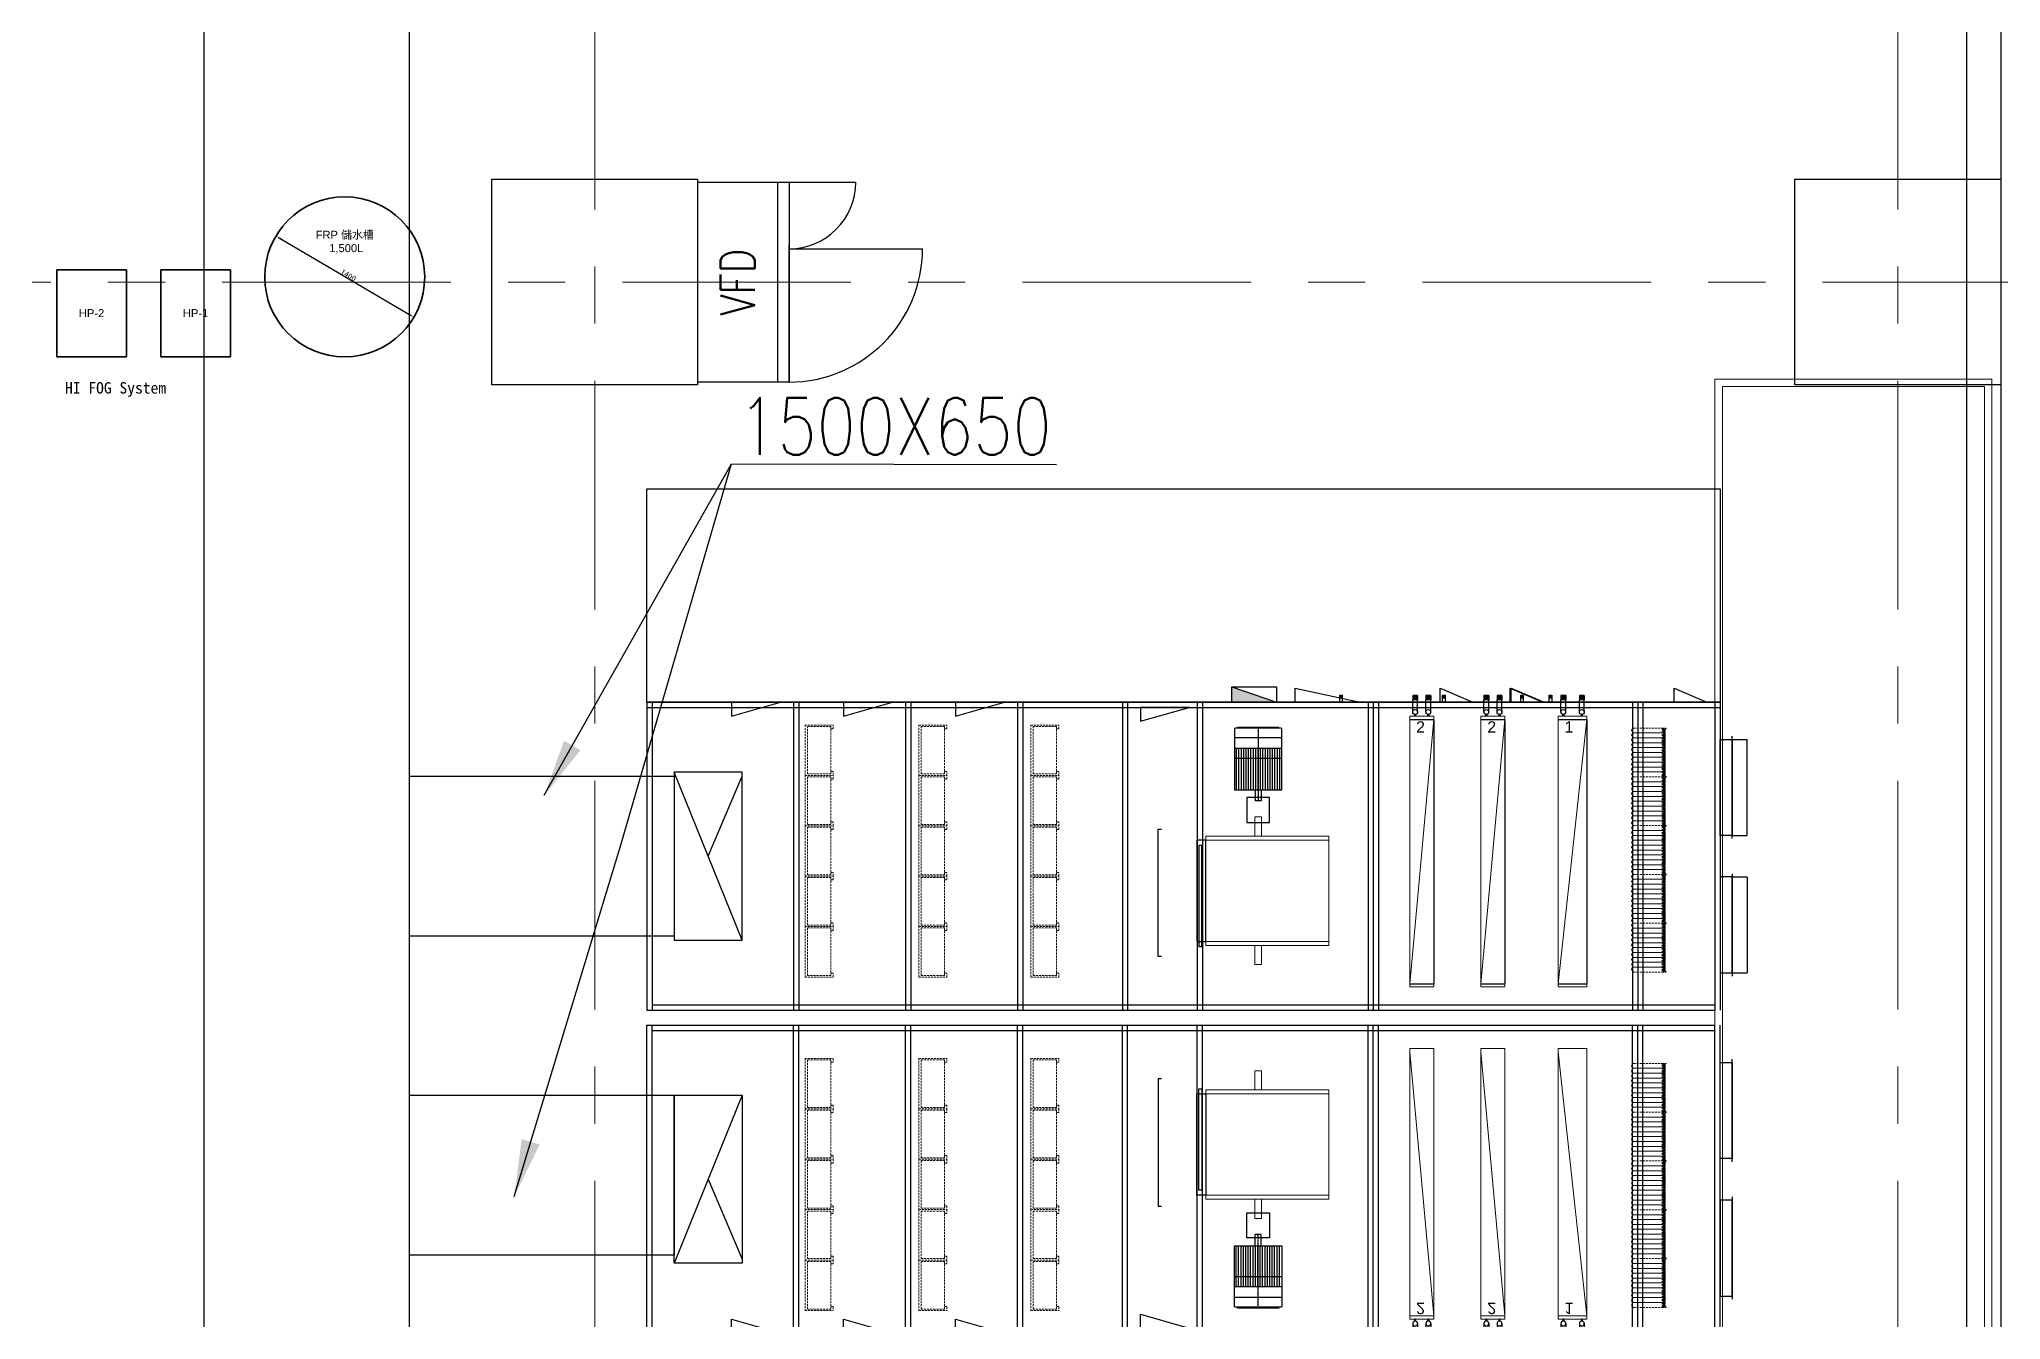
# Model space of a CAD drawing. Header units: millimetres. Extents: x 1188965 to 1321470, y -617248 to -452266.
# Drawn here: x 1293127 to 1310288, y -525138 to -513933 of the extents above; entities that cross this region are included whole.
import ezdxf
from ezdxf.enums import TextEntityAlignment as Align
from ezdxf.lldxf.tags import DXFTag

# ---------------------------------------------------------------- set-up
doc = ezdxf.new("R2010")
doc.units = ezdxf.units.MM
for name, pattern in [('CENTER2', [28.575, 19.05, -3.175, 3.175, -3.175]), ('DASHEDX2', [38.1, 25.4, -12.7]), ('IDA - Grid Line', [3500, 2000, -500, 500, -500])]:
    doc.linetypes.add(name, pattern=pattern)
doc.layers.get('0').update_dxf_attribs({"color": 2})
for name, color, linetype in [('000_CTCI_CR', 170, 'Continuous'), ('000_CTCI_CSA', 7, 'Continuous'), ('200', 7, 'Continuous'), ('MAU DUCT', 5, 'Continuous'), ('MOVING', 21, 'Continuous'), ('XFM1D40$0$M-CWTR-TEXT', 250, 'Continuous'), ('XFM1D40$0$M-PIPE-TEXT-ARROR', 250, 'Continuous')]:
    doc.layers.add(name, color=color, linetype=linetype)
for name, color, linetype, lineweight in [('1co fi', 2, 'Continuous', 13), ('2 fan  m', 6, 'Continuous', 9), ('A-_ANOTGRID_E', 7, 'Continuous', 9)]:
    doc.layers.add(name, color=color, linetype=linetype, lineweight=lineweight)
doc.styles.add('188K-SM-03-F10-ELEC-EQ-Y2257103$0$aa-txt', font='simplex.shx', dxfattribs={"width": 0.6})
doc.styles.add('CHINA', font='simplex.shx', dxfattribs={"bigfont": 'chineset.shx'})
doc.styles.add('XFM1D40$0$12P7-XCM2P10$0$AA-TXT', font='simplex.shx', dxfattribs={"bigfont": 'china.shx'})
doc.styles.add('XFM1D40$0$STANDARD', font='SIMPLEX', dxfattribs={"bigfont": 'BIGFONT'})
tags = doc.linetypes.add('HIDDEN2', pattern=[4.7625, 3.175, -1.5875]).pattern_tags.tags
tags[6:7] = [DXFTag(74, 4), DXFTag(75, 0), DXFTag(340, '0'), DXFTag(46, 0.0), DXFTag(50, 0.0), DXFTag(44, 0.0), DXFTag(45, 0.0)]
tags[4:5] = [DXFTag(74, 4), DXFTag(75, 0), DXFTag(340, '0'), DXFTag(46, 0.0), DXFTag(50, 0.0), DXFTag(44, 0.0), DXFTag(45, 0.0)]
doc.dimstyles.new('ISO-25', dxfattribs={"dimtxt": 2.5, "dimasz": 2.5, "dimexe": 1.25, "dimexo": 0.625, "dimtad": 1, "dimtxsty": 'Standard', "dimcen": 2.5, "dimadec": 0, "dimazin": 0, "dimtfac": 1, "dimtmove": 0, "dimatfit": 3, "dimfxl": 1, "dimarcsym": 0})
doc.dimstyles.new('XFM1D40$0$Standard', dxfattribs={"dimtxt": 0.18, "dimasz": 0.18, "dimexe": 0.18, "dimexo": 0.0625, "dimgap": 0.09, "dimtad": 0, "dimtih": 1, "dimtoh": 1, "dimdec": 4, "dimzin": 0, "dimdsep": 46, "dimtxsty": 'XFM1D40$0$STANDARD', "dimcen": 0.09, "dimadec": 0, "dimazin": 0, "dimtfac": 1, "dimtdec": 4, "dimtofl": 0, "dimtmove": 0, "dimatfit": 3, "dimfxl": 1, "dimtolj": 1, "dimtzin": 0, "dimarcsym": 0})

# ---------------------------------------------------------------- blocks, each defined once
blk = doc.blocks.new('CTCI_Building shape and Grid line')
at = {"color": 252}
for points in [[(1052723, -82350), (1054523, -82350), (1054523, -84150), (1052723, -84150)], [(1052723, -93750), (1054523, -93750), (1054523, -95550), (1052723, -95550)]]:
    blk.add_lwpolyline(points, close=True, dxfattribs=at)
at = {"layer": '000_CTCI_CSA', "color": 252}
for p, q in [((1040123, -82350), (1117523, -82350)), ((1040423, -82650), (1117223, -82650))]:
    blk.add_line(p, q, dxfattribs=at)
at = {"layer": 'A-_ANOTGRID_E', "color": 252, "linetype": 'IDA - Grid Line'}
for p, q in [((1053623, -74909), (1053623, -162419)), ((1129987, -83250), (1030978, -83250)), ((1129987, -94650), (1030978, -94650))]:
    blk.add_line(p, q, dxfattribs=at)
blk = doc.blocks.new('*D777')
at = {"layer": '000_CTCI_CR', "color": 0, "lineweight": -2, "transparency": 16777216}
for p, q in [((1295197, -515658), (1295199, -515655)), ((1295241, -515681), (1296362, -516340)), ((1296404, -516367), (1296406, -516364))]:
    blk.add_line(p, q, dxfattribs=at)
at = {"layer": '000_CTCI_CR', "color": 0, "transparency": 16777216}
for points in [[(1295245, -515674), (1295237, -515688), (1295198, -515656)], [(1296366, -516333), (1296358, -516347), (1296405, -516365)]]:
    blk.add_solid(points, dxfattribs=at)
at = {"layer": 'Defpoints', "color": 0, "transparency": 16777216}
for p in [(1295197, -515658), (1296404, -516368), (1296405, -516365)]:
    blk.add_point(p, dxfattribs=at)
at = {"layer": '000_CTCI_CR', "color": 0, "transparency": 16777216, "insert": (1295832, -515999), "char_height": 50, "attachment_point": 5, "rotation": 329.5511}
blk.add_mtext('1400', dxfattribs=at)
blk = doc.blocks.new('HE')
at = {"layer": '1co fi', "color": 252, "linetype": 'DASHEDX2'}
for p, q in [((23071, 10212), (23421, 10212)), ((23071, 10212), (23071, 9582)), ((23100, 10194), (23100, 9599)), ((23392, 10194), (23100, 10194)), ((23392, 9599), (23392, 10194)), ((23392, 10164), (23421, 10164)), ((23421, 10212), (23421, 10164)), ((23071, 9582), (23421, 9582)), ((23071, 9582), (23421, 9582)), ((23100, 9599), (23392, 9599)), ((23392, 9629), (23421, 9629)), ((23421, 9629), (23421, 9582))]:
    blk.add_line(p, q, dxfattribs=at)
blk = doc.blocks.new('final')
at = {"layer": '1co fi', "color": 252}
blk.add_blockref('HE', (-23421, -9582), dxfattribs=at)
blk = doc.blocks.new('12.132131')
at = {"layer": '1co fi', "linetype": 'DASHEDX2'}
h = blk.add_hatch(dxfattribs=at)
h.set_pattern_fill('ANSI37', color=252, scale=100, style=0)
h.set_pattern_definition([(45, (4112.396, -56.011), (-8.838835, 8.838835), []), (135, (4112.396, -56.011), (-8.838835, -8.838835), [])])
h.paths.add_polyline_path([(4539, 2049), (4564, 2049), (4564, 2644), (4539, 2644)])
at = {"layer": '1co fi', "color": 252, "linetype": 'DASHEDX2'}
for p, q in [((4527, 2651), (4577, 2651)), ((4527, 2041), (4527, 2651)), ((4577, 2644), (4577, 2651)), ((4527, 2049), (4527, 2041)), ((4527, 2041), (4577, 2041)), ((4577, 2049), (4577, 2041))]:
    blk.add_line(p, q, dxfattribs=at)
blk.add_lwpolyline([(4564, 2049), (4564, 2644), (4539, 2644), (4539, 2049)], close=True, dxfattribs=at)
blk = doc.blocks.new('pre')
at = {"layer": '1co fi'}
blk.add_blockref('12.132131', (-4577, -2041), dxfattribs=at)
blk = doc.blocks.new('A$C6C8E4D39')
at = {"layer": '1co fi', "color": 252, "linetype": 'DASHEDX2'}
for p, q in [((24, 610), (381, 610)), ((24, 610), (381, 610)), ((24, 549), (381, 549)), ((381, 549), (27, 549)), ((24, 488), (381, 488)), ((24, 427), (381, 427)), ((24, 366), (381, 366)), ((24, 305), (381, 305)), ((381, 488), (27, 488)), ((381, 427), (27, 427)), ((381, 366), (27, 366)), ((381, 305), (27, 305)), ((24, 244), (381, 244)), ((24, 183), (381, 183)), ((24, 122), (381, 122)), ((24, 61), (381, 61)), ((381, 244), (27, 244)), ((381, 183), (27, 183)), ((381, 122), (27, 122)), ((381, 61), (27, 61)), ((24, 0), (381, 0)), ((24, 0), (381, 0))]:
    blk.add_line(p, q, dxfattribs=at)
for centre in [(31, 579), (31, 518), (31, 457), (31, 396), (31, 335), (31, 274), (31, 213), (31, 152), (31, 91), (31, 30)]:
    blk.add_arc(centre, 31.1, 97.7308, 256.5059, dxfattribs=at)
blk = doc.blocks.new('*D772')
at = {"layer": '000_CTCI_CR', "color": 0, "lineweight": -2, "transparency": 16777216}
for p, q in [((-118505, -1634480), (-118505, -1634841)), ((-115202, -1634480), (-115202, -1634841)), ((-115205, -1634839), (-118502, -1634839))]:
    blk.add_line(p, q, dxfattribs=at)
at = {"layer": '000_CTCI_CR', "color": 0, "transparency": 16777216}
for points in [[(-118502, -1634839), (-118502, -1634840), (-118505, -1634839)], [(-115205, -1634839), (-115205, -1634840), (-115202, -1634839)]]:
    blk.add_solid(points, dxfattribs=at)
at = {"layer": 'Defpoints', "color": 0, "transparency": 16777216}
for p in [(-118505, -1634479), (-115202, -1634479), (-118505, -1634839)]:
    blk.add_point(p, dxfattribs=at)
at = {"layer": '000_CTCI_CR', "color": 0, "transparency": 16777216, "insert": (-118004, -1634838), "char_height": 2.5, "attachment_point": 5}
blk.add_mtext('{\\H0.6x;3302,32}', dxfattribs=at)
blk = doc.blocks.new('*D773')
at = {"layer": '000_CTCI_CR', "color": 0, "lineweight": -2, "transparency": 16777216}
for p, q in [((-118505, -1633514), (-118505, -1633815)), ((-115202, -1633514), (-115202, -1633815)), ((-115205, -1633814), (-118502, -1633814))]:
    blk.add_line(p, q, dxfattribs=at)
at = {"layer": '000_CTCI_CR', "color": 0, "transparency": 16777216}
for points in [[(-118502, -1633813), (-118502, -1633814), (-118505, -1633814)], [(-115205, -1633813), (-115205, -1633814), (-115202, -1633814)]]:
    blk.add_solid(points, dxfattribs=at)
at = {"layer": 'Defpoints', "color": 0, "transparency": 16777216}
for p in [(-118505, -1633514), (-115202, -1633514), (-118505, -1633814)]:
    blk.add_point(p, dxfattribs=at)
at = {"layer": '000_CTCI_CR', "color": 0, "transparency": 16777216, "insert": (-118004, -1633812), "char_height": 2.5, "attachment_point": 5}
blk.add_mtext('{\\H0.6x;3302,32}', dxfattribs=at)
blk = doc.blocks.new('*D774')
at = {"layer": '000_CTCI_CR', "color": 0, "lineweight": -2, "transparency": 16777216}
for p, q in [((-118505, -1632624), (-118505, -1632925)), ((-115202, -1632624), (-115202, -1632925)), ((-115205, -1632924), (-118502, -1632924))]:
    blk.add_line(p, q, dxfattribs=at)
at = {"layer": '000_CTCI_CR', "color": 0, "transparency": 16777216}
for points in [[(-118502, -1632923), (-118502, -1632924), (-118505, -1632924)], [(-115205, -1632923), (-115205, -1632924), (-115202, -1632924)]]:
    blk.add_solid(points, dxfattribs=at)
at = {"layer": 'Defpoints', "color": 0, "transparency": 16777216}
for p in [(-118505, -1632624), (-115202, -1632624), (-118505, -1632924)]:
    blk.add_point(p, dxfattribs=at)
at = {"layer": '000_CTCI_CR', "color": 0, "transparency": 16777216, "insert": (-118004, -1632922), "char_height": 2.5, "attachment_point": 5}
blk.add_mtext('{\\H0.6x;3302,32}', dxfattribs=at)
blk = doc.blocks.new('*D757')
at = {"layer": '000_CTCI_CR', "color": 0, "lineweight": -2, "transparency": 16777216}
for p, q in [((-116650, -1636655), (-116650, -1636841)), ((-115450, -1636655), (-115450, -1636841)), ((-116648, -1636840), (-115453, -1636840))]:
    blk.add_line(p, q, dxfattribs=at)
at = {"layer": '000_CTCI_CR', "color": 0, "transparency": 16777216}
for points in [[(-116648, -1636839), (-116648, -1636840), (-116650, -1636840)], [(-115453, -1636839), (-115453, -1636840), (-115450, -1636840)]]:
    blk.add_solid(points, dxfattribs=at)
at = {"layer": 'Defpoints', "color": 0, "transparency": 16777216}
for p in [(-116650, -1636654), (-115450, -1636654), (-115450, -1636840)]:
    blk.add_point(p, dxfattribs=at)
at = {"layer": '000_CTCI_CR', "color": 0, "transparency": 16777216, "insert": (-116050, -1636838), "char_height": 2.5, "attachment_point": 5}
blk.add_mtext('1200', dxfattribs=at)
blk = doc.blocks.new('*D756')
at = {"layer": '000_CTCI_CR', "color": 0, "lineweight": -2, "transparency": 16777216}
for p, q in [((-118370, -1636655), (-118370, -1636841)), ((-117170, -1636655), (-117170, -1636841)), ((-117173, -1636840), (-118368, -1636840))]:
    blk.add_line(p, q, dxfattribs=at)
at = {"layer": '000_CTCI_CR', "color": 0, "transparency": 16777216}
for points in [[(-118368, -1636839), (-118368, -1636840), (-118370, -1636840)], [(-117173, -1636839), (-117173, -1636840), (-117170, -1636840)]]:
    blk.add_solid(points, dxfattribs=at)
at = {"layer": 'Defpoints', "color": 0, "transparency": 16777216}
for p in [(-118370, -1636654), (-117170, -1636654), (-118370, -1636840)]:
    blk.add_point(p, dxfattribs=at)
at = {"layer": '000_CTCI_CR', "color": 0, "transparency": 16777216, "insert": (-117770, -1636838), "char_height": 2.5, "attachment_point": 5}
blk.add_mtext('1200', dxfattribs=at)
blk = doc.blocks.new('A$C4E021A34')
at = {"layer": '2 fan  m', "color": 252}
for points in [[(616, 1606), (696, 1606), (696, 1846), (616, 1846)], [(0, 240), (1540, 240), (1540, 1606), (0, 1606)], [(0, 290), (1540, 290), (1540, 1556), (0, 1556)], [(616, 240), (696, 240), (696, 0), (616, 0)]]:
    blk.add_lwpolyline(points, close=True, dxfattribs=at)
blk = doc.blocks.new('A$C05B6578A')
at = {"color": 14}
for p, q in [((0, 35), (32, 35)), ((0, 23), (32, 23)), ((0, 12), (32, 12))]:
    blk.add_line(p, q, dxfattribs=at)
blk.add_lwpolyline([(0, 0), (32, 0), (32, 88), (0, 88)], close=True, dxfattribs=at)
blk = doc.blocks.new('A$C72C32AF2')
at = {"layer": '200', "color": 14, "rotation": 270}
blk.add_blockref('A$C05B6578A', (0, 32), dxfattribs=at)
blk = doc.blocks.new('A$C70347584')
at = {"color": 14, "ltscale": 3, "rotation": 90}
blk.add_blockref('A$C72C32AF2', (32, 0), dxfattribs=at)
blk = doc.blocks.new('65000CMH MAU')
at = {"layer": '000_CTCI_CR'}
blk.add_hatch(color=14, dxfattribs=at).paths.add_polyline_path([(-114793.295, -1630399.475), (-114985.081, -1630960.601), (-114985.081, -1630399.475)])
at = {"layer": '000_CTCI_CR', "color": 14}
for p, q in [((-114985.081, -1623090.957, 0), (-118835.081, -1623090.957, 0)), ((-118835.081, -1623090.957, 0), (-118835.081, -1636438.88, 0)), ((-114985.081, -1623155.957, 0), (-118835.081, -1623155.957, 0)), ((-118770.081, -1623155.957, 0), (-118770.081, -1636438.88, 0)), ((-115050.081, -1623090.957, 0), (-115050.081, -1636503.88, 0)), ((-114985.081, -1623090.957, 0), (-114985.081, -1636503.88, 0)), ((-114985.081, -1624923.127, 0), (-118835.081, -1624923.127, 0)), ((-114985.081, -1624988.127, 0), (-118835.081, -1624988.127, 0)), ((-114985.081, -1626323.127, 0), (-118835.081, -1626323.127, 0)), ((-114985.081, -1626388.127, 0), (-118835.081, -1626388.127, 0)), ((-114985.081, -1627723.127, 0), (-118835.081, -1627723.127, 0)), ((-114985.081, -1627788.127, 0), (-118835.081, -1627788.127, 0)), ((-114985.081, -1629033.56, 0), (-118835.081, -1629033.56, 0)), ((-114985.081, -1629033.56, 0), (-118835.081, -1629033.56, 0)), ((-115050.081, -1629098.56, 0), (-118835.081, -1629098.56, 0)), ((-114985.081, -1629098.56, 0), (-118835.081, -1629098.56, 0)), ((-114985.081, -1629098.56, 0), (-118835.081, -1629098.56, 0)), ((-114985.081, -1629968.755, 0), (-118835.081, -1629968.755, 0)), ((-115050.081, -1630033.755, 0), (-118835.081, -1630033.755, 0)), ((-114985.081, -1630033.755, 0), (-118835.081, -1630033.755, 0)), ((-115320.081, -1630433.755, 0), (-116080.081, -1630433.755, 0)), ((-116080.081, -1630433.755, 0), (-116080.081, -1631025.755, 0)), ((-115564.081, -1630455.755, 0), (-116080.081, -1630455.755, 0)), ((-115564.081, -1630485.755, 0), (-116080.081, -1630485.755, 0)), ((-115564.081, -1630515.755, 0), (-116080.081, -1630515.755, 0)), ((-115564.081, -1631025.755, 0), (-115564.081, -1630433.755, 0)), ((-115432.081, -1631025.755, 0), (-115432.081, -1630433.755, 0)), ((-115310.081, -1631015.755, 0), (-115310.081, -1630443.755, 0)), ((-115300.081, -1630470.156, 0), (-115310.081, -1630470.156, 0)), ((-115300.081, -1630989.354, 0), (-115300.081, -1630470.156, 0)), ((-116080.081, -1630691.755, 0), (-116220.081, -1630691.755, 0)), ((-116220.081, -1630767.755, 0), (-116220.081, -1630691.755, 0)), ((-116080.081, -1630767.755, 0), (-116220.081, -1630767.755, 0)), ((-115564.081, -1630545.755, 0), (-116080.081, -1630545.755, 0)), ((-115564.081, -1630575.755, 0), (-116080.081, -1630575.755, 0)), ((-115564.081, -1630605.755, 0), (-116080.081, -1630605.755, 0)), ((-115564.081, -1630635.755, 0), (-116080.081, -1630635.755, 0)), ((-115564.081, -1630665.755, 0), (-116080.081, -1630665.755, 0)), ((-115564.081, -1630695.755, 0), (-116080.081, -1630695.755, 0)), ((-115564.081, -1630725.755, 0), (-116080.081, -1630725.755, 0)), ((-115564.081, -1630755.755, 0), (-116080.081, -1630755.755, 0)), ((-115564.081, -1630785.755, 0), (-116080.081, -1630785.755, 0)), ((-115564.081, -1630815.755, 0), (-116080.081, -1630815.755, 0)), ((-115564.081, -1630845.755, 0), (-116080.081, -1630845.755, 0)), ((-115564.081, -1630875.755, 0), (-116080.081, -1630875.755, 0)), ((-115564.081, -1630905.755, 0), (-116080.081, -1630905.755, 0)), ((-115564.081, -1630935.755, 0), (-116080.081, -1630935.755, 0)), ((-115564.081, -1630965.755, 0), (-116080.081, -1630965.755, 0)), ((-115564.081, -1630995.755, 0), (-116080.081, -1630995.755, 0)), ((-115310.081, -1630989.354, 0), (-115300.081, -1630989.354, 0)), ((-116080.081, -1631025.755, 0), (-115320.081, -1631025.755, 0)), ((-114985.081, -1632103.755, 0), (-118835.081, -1632103.755, 0)), ((-114985.081, -1632168.755, 0), (-118835.081, -1632168.755, 0)), ((-114985.081, -1632233.755, 0), (-118835.081, -1632233.755, 0)), ((-115107.594, -1632660.845, 0), (-114956.013, -1632660.845, 0)), ((-115107.594, -1632721.666, 0), (-114956.013, -1632721.666, 0)), ((-114902.183, -1632660.845, 0), (-114956.013, -1632660.845, 0)), ((-114902.183, -1632721.666, 0), (-114956.013, -1632721.666, 0)), ((-114902.183, -1632721.666, 0), (-114902.183, -1632660.845, 0)), ((-115107.594, -1632825.845, 0), (-114956.013, -1632825.845, 0)), ((-115107.594, -1632886.666, 0), (-114956.013, -1632886.666, 0)), ((-114902.183, -1632825.845, 0), (-114956.013, -1632825.845, 0)), ((-114902.183, -1632886.666, 0), (-114956.013, -1632886.666, 0)), ((-114902.183, -1632886.666, 0), (-114902.183, -1632825.845, 0)), ((-115107.594, -1633550.845, 0), (-114956.013, -1633550.845, 0)), ((-115107.594, -1633611.666, 0), (-114956.013, -1633611.666, 0)), ((-115107.594, -1633715.845, 0), (-114956.013, -1633715.845, 0)), ((-114902.183, -1633550.845, 0), (-114956.013, -1633550.845, 0)), ((-114902.183, -1633611.666, 0), (-114956.013, -1633611.666, 0)), ((-114902.183, -1633715.845, 0), (-114956.013, -1633715.845, 0)), ((-114902.183, -1633611.666, 0), (-114902.183, -1633550.845, 0)), ((-114902.183, -1633776.666, 0), (-114902.183, -1633715.845, 0)), ((-115107.594, -1633776.666, 0), (-114956.013, -1633776.666, 0)), ((-114902.183, -1633776.666, 0), (-114956.013, -1633776.666, 0)), ((-115107.594, -1634513.468, 0), (-114956.013, -1634513.468, 0)), ((-115107.594, -1634574.289, 0), (-114956.013, -1634574.289, 0)), ((-114902.183, -1634513.468, 0), (-114956.013, -1634513.468, 0)), ((-114902.183, -1634574.289, 0), (-114956.013, -1634574.289, 0)), ((-114902.183, -1634574.289, 0), (-114902.183, -1634513.468, 0)), ((-115107.594, -1634744.468, 0), (-114956.013, -1634744.468, 0)), ((-115107.594, -1634805.289, 0), (-114956.013, -1634805.289, 0)), ((-114902.183, -1634744.468, 0), (-114956.013, -1634744.468, 0)), ((-114902.183, -1634805.289, 0), (-114956.013, -1634805.289, 0)), ((-114902.183, -1634805.289, 0), (-114902.183, -1634744.468, 0)), ((-114985.081, -1635408.88, 0), (-118835.081, -1635408.88, 0)), ((-114985.081, -1635473.88, 0), (-118835.081, -1635473.88, 0)), ((-114985.081, -1635538.88, 0), (-118835.081, -1635538.88, 0)), ((-114985.081, -1636438.88, 0), (-118835.081, -1636438.88, 0)), ((-114985.081, -1636503.88, 0), (-118835.081, -1636503.88, 0)), ((-117130.081, -1636653.88, 0), (-118410.081, -1636653.88, 0)), ((-116690.081, -1636653.88, 0), (-115410.081, -1636653.88, 0))]:
    blk.add_line(p, q, dxfattribs=at)
at = {"layer": '000_CTCI_CR', "color": 14, "linetype": 'CENTER2'}
for p, q in [((-115690.081, -1631025.755, 0), (-115690.081, -1630433.755, 0)), ((-115300.081, -1630729.755, 0), (-116220.081, -1630729.755, 0))]:
    blk.add_line(p, q, dxfattribs=at)
at = {"layer": '000_CTCI_CR', "color": 14, "lineweight": 15}
for p, q in [((-118504.508, -1632623.755, 0), (-115202.183, -1632923.755, 0)), ((-115202.183, -1632623.755, 0), (-115202.183, -1632923.755, 0)), ((-118504.508, -1633513.755, 0), (-115202.183, -1633813.755, 0)), ((-115202.183, -1633513.755, 0), (-115202.183, -1633813.755, 0)), ((-118504.508, -1634479.379, 0), (-115202.183, -1634839.379, 0)), ((-115202.183, -1634479.379, 0), (-115202.183, -1634839.379, 0))]:
    blk.add_line(p, q, dxfattribs=at)
at = {"layer": '000_CTCI_CR', "color": 14, "lineweight": 13}
for p, q in [((-114956.013, -1632660.845, 0), (-114956.013, -1632721.666, 0)), ((-114945.247, -1632721.666, 0), (-114945.247, -1632660.845, 0)), ((-114934.481, -1632721.666, 0), (-114934.481, -1632660.845, 0)), ((-114923.715, -1632721.666, 0), (-114923.715, -1632660.845, 0)), ((-114912.949, -1632721.666, 0), (-114912.949, -1632660.845, 0)), ((-114956.013, -1632825.845, 0), (-114956.013, -1632886.666, 0)), ((-114945.247, -1632886.666, 0), (-114945.247, -1632825.845, 0)), ((-114934.481, -1632886.666, 0), (-114934.481, -1632825.845, 0)), ((-114923.715, -1632886.666, 0), (-114923.715, -1632825.845, 0)), ((-114912.949, -1632886.666, 0), (-114912.949, -1632825.845, 0)), ((-114956.013, -1633550.845, 0), (-114956.013, -1633611.666, 0)), ((-114956.013, -1633715.845, 0), (-114956.013, -1633776.666, 0)), ((-114945.247, -1633611.666, 0), (-114945.247, -1633550.845, 0)), ((-114945.247, -1633776.666, 0), (-114945.247, -1633715.845, 0)), ((-114934.481, -1633611.666, 0), (-114934.481, -1633550.845, 0)), ((-114934.481, -1633776.666, 0), (-114934.481, -1633715.845, 0)), ((-114923.715, -1633611.666, 0), (-114923.715, -1633550.845, 0)), ((-114923.715, -1633776.666, 0), (-114923.715, -1633715.845, 0)), ((-114912.949, -1633611.666, 0), (-114912.949, -1633550.845, 0)), ((-114912.949, -1633776.666, 0), (-114912.949, -1633715.845, 0)), ((-114956.013, -1634513.468, 0), (-114956.013, -1634574.289, 0)), ((-114945.247, -1634574.289, 0), (-114945.247, -1634513.468, 0)), ((-114934.481, -1634574.289, 0), (-114934.481, -1634513.468, 0)), ((-114923.715, -1634574.289, 0), (-114923.715, -1634513.468, 0)), ((-114912.949, -1634574.289, 0), (-114912.949, -1634513.468, 0)), ((-114956.013, -1634744.468, 0), (-114956.013, -1634805.289, 0)), ((-114945.247, -1634805.289, 0), (-114945.247, -1634744.468, 0)), ((-114934.481, -1634805.289, 0), (-114934.481, -1634744.468, 0)), ((-114923.715, -1634805.289, 0), (-114923.715, -1634744.468, 0)), ((-114912.949, -1634805.289, 0), (-114912.949, -1634744.468, 0))]:
    blk.add_line(p, q, dxfattribs=at)
at = {"layer": '000_CTCI_CR', "color": 252, "elevation": 0}
blk.add_lwpolyline([(-114985.081, -1623090.957), (-112318.071, -1623090.957), (-112318.071, -1636503.88), (-114985.081, -1636503.88)], close=True, dxfattribs=at)
at = {"layer": '000_CTCI_CR', "color": 14, "elevation": 0}
for points in [[(-117960.081, -1624281.364), (-115860.081, -1624281.364), (-115860.081, -1623431.364), (-117960.081, -1623431.364)], [(-114985.081, -1624148.127), (-115159.501, -1624148.127), (-114985.081, -1624758.127)], [(-114985.081, -1625548.127), (-115159.501, -1625548.127), (-114985.081, -1626158.127)], [(-114985.081, -1626948.127), (-115159.501, -1626948.127), (-114985.081, -1627558.127)], [(-115050.081, -1629258.755), (-115224.501, -1629258.755), (-115050.081, -1629868.755)], [(-116775.081, -1630026.755), (-116775.081, -1629986.755), (-118041.081, -1629986.755), (-118041.081, -1630026.755)], [(-116710.081, -1630073.755), (-116710.081, -1629961.755), (-117976.081, -1629961.755), (-117976.081, -1630073.755)], [(-114793.295, -1630399.475), (-114793.295, -1630960.601), (-114985.081, -1630960.601), (-114985.081, -1630399.475)], [(-114793.295, -1630399.475), (-114985.081, -1630960.601), (-114985.081, -1630960.601), (-114985.081, -1630399.475)], [(-114985.081, -1631193.755), (-114810.661, -1631193.755), (-114985.081, -1632003.755)], [(-114985.081, -1633003.755), (-114810.661, -1633003.755), (-114985.081, -1633413.755)], [(-114985.081, -1633879.379), (-114810.661, -1633879.379), (-114985.081, -1634289.379)], [(-114985.081, -1633893.755), (-114810.661, -1633893.755), (-114985.081, -1634303.755)], [(-114985.081, -1635928.88), (-114810.661, -1635928.88), (-114985.081, -1636338.88)], [(-117170.081, -1636503.88), (-118370.081, -1636503.88), (-118370.081, -1636653.88), (-117170.081, -1636653.88)], [(-116650.081, -1636503.88), (-115450.081, -1636503.88), (-115450.081, -1636653.88), (-116650.081, -1636653.88)]]:
    blk.add_lwpolyline(points, close=True, dxfattribs=at)
for points in [[(-117960.081, -1624281.364), (-115860.081, -1623431.364)], [(-116910.081, -1623856.364), (-115910.081, -1624281.364)], [(-118164.974, -1629521.985), (-118164.974, -1629481.985), (-116573.385, -1629481.985), (-116573.385, -1629521.985)], [(-115137.569, -1632696.38), (-115162.183, -1632696.38), (-115162.183, -1632686.13), (-115137.569, -1632686.13)], [(-115137.569, -1632861.38), (-115162.183, -1632861.38), (-115162.183, -1632851.13), (-115137.569, -1632851.13)], [(-115137.569, -1633586.38), (-115162.183, -1633586.38), (-115162.183, -1633576.13), (-115137.569, -1633576.13)], [(-115137.569, -1633751.38), (-115162.183, -1633751.38), (-115162.183, -1633741.13), (-115137.569, -1633741.13)], [(-115137.569, -1634549.004), (-115162.183, -1634549.004), (-115162.183, -1634538.754), (-115137.569, -1634538.754)], [(-115137.569, -1634780.004), (-115162.183, -1634780.004), (-115162.183, -1634769.754), (-115137.569, -1634769.754)]]:
    blk.add_lwpolyline(points, dxfattribs=at)
at = {"layer": '000_CTCI_CR', "color": 14, "ltscale": 3, "elevation": 0}
blk.add_lwpolyline([(-116489.615, -1630587.606), (-116489.615, -1630871.904), (-116177.704, -1630871.904), (-116177.704, -1630587.606)], close=True, dxfattribs=at)
at = {"layer": '000_CTCI_CR', "color": 14, "lineweight": 15, "elevation": 0}
for points in [[(-115162.183, -1632623.755), (-115162.183, -1632923.755), (-118544.508, -1632923.755), (-118544.508, -1632623.755)], [(-115162.183, -1633513.755), (-115162.183, -1633813.755), (-118544.508, -1633813.755), (-118544.508, -1633513.755)], [(-115162.183, -1634479.379), (-115162.183, -1634839.379), (-118544.508, -1634839.379), (-118544.508, -1634479.379)]]:
    blk.add_lwpolyline(points, close=True, dxfattribs=at)
at = {"layer": '000_CTCI_CR', "color": 14}
for centre in [(-115107.594, -1632691.255, 0), (-115107.594, -1632856.255, 0), (-115107.594, -1633581.255, 0), (-115107.594, -1633746.255, 0), (-115107.594, -1634543.879, 0), (-115107.594, -1634774.879, 0)]:
    blk.add_circle(centre, 30.41, dxfattribs=at)
for centre, start, end in [((-115320.081, -1630443.755, 0), 0, 90), ((-115320.081, -1631015.755, 0), 270, 0)]:
    blk.add_arc(centre, 10, start, end, dxfattribs=at)
at = {"layer": '000_CTCI_CR', "color": 14, "xscale": -1, "rotation": 90}
for name, p in [('final', (-117790.88, -1625418.127, 0)), ('final', (-117160.88, -1625418.127, 0)), ('final', (-116530.88, -1625418.127, 0)), ('final', (-115900.88, -1625418.127, 0)), ('final', (-115270.88, -1625418.127, 0)), ('final', (-117790.88, -1626838.127, 0)), ('final', (-117160.88, -1626838.127, 0)), ('final', (-116530.88, -1626838.127, 0)), ('final', (-115900.88, -1626838.127, 0)), ('final', (-115270.88, -1626838.127, 0)), ('final', (-117790.88, -1628238.127, 0)), ('final', (-117160.88, -1628238.127, 0)), ('final', (-116530.88, -1628238.127, 0)), ('final', (-115900.88, -1628238.127, 0)), ('final', (-115270.88, -1628238.127, 0)), ('A$C4E021A34', (-116420.081, -1630073.755, 0)), ('A$C6C8E4D39', (-117748.607, -1635397.74, 0)), ('A$C6C8E4D39', (-117138.607, -1635397.74, 0)), ('A$C6C8E4D39', (-116528.607, -1635397.74, 0)), ('A$C6C8E4D39', (-115918.607, -1635397.74, 0)), ('A$C6C8E4D39', (-115308.607, -1635397.74, 0)), ('pre', (-117748.607, -1635828.88, 0)), ('pre', (-117138.607, -1635828.88, 0)), ('pre', (-116528.607, -1635828.88, 0)), ('pre', (-115918.607, -1635828.88, 0)), ('pre', (-115308.607, -1635828.88, 0))]:
    blk.add_blockref(name, p, dxfattribs=at)
at = {"layer": '000_CTCI_CR', "color": 14, "ltscale": 3, "xscale": -1, "rotation": 90}
for p in [(-114897.456, -1631749.122, 0), (-114897.456, -1633034.7, 0), (-114897.456, -1634011.731, 0), (-114897.456, -1634366.109, 0)]:
    blk.add_blockref('A$C70347584', p, dxfattribs=at)
at = {"layer": '000_CTCI_CR', "color": 14, "lineweight": 15, "char_height": 142.56, "width": 154.54433, "attachment_point": 3, "rotation": 270, "style": 'CHINA'}
for s, insert in [('{\\fArial|b0|i0|c0|p34;2}', (-115224.498, -1632814.105, 0)), ('{\\fArial|b0|i0|c0|p34;2}', (-115224.498, -1633704.105, 0)), ('{\\fArial|b0|i0|c0|p34;1}', (-115224.498, -1634669.729, 0))]:
    blk.add_mtext(s, dxfattribs=dict(at, insert=insert))
at = {"layer": '000_CTCI_CR', "color": 14}
for base, p1, p2, picture, middle in [((-118504.5076, -1632923.755, 0), (-115202.1834, -1632623.755, 0), (-118504.5076, -1632623.755, 0), '*D774', (-118004.3455, -1632923.755, 0)), ((-118504.5076, -1633813.755, 0), (-115202.1834, -1633513.755, 0), (-118504.5076, -1633513.755, 0), '*D773', (-118004.3455, -1633813.755, 0)), ((-118504.5076, -1634839.3786, 0), (-115202.1834, -1634479.3786, 0), (-118504.5076, -1634479.3786, 0), '*D772', (-118004.3455, -1634839.3786, 0))]:
    dim = blk.add_linear_dim(base=base, p1=p1, p2=p2, angle=180, text='{\\H0.6x;<>}', dimstyle='ISO-25', override={"dimfxl": 0.18}, dxfattribs=at)
    dim.commit()
    dim.dimension.update_dxf_attribs({"geometry": picture, "text_midpoint": middle, "dimtype": 160})
dim = blk.add_linear_dim(base=(-118370.081, -1636839.874, 0), p1=(-117170.081, -1636653.88, 0), p2=(-118370.081, -1636653.88, 0), angle=180, dimstyle='ISO-25', override={"dimfxl": 0.18}, dxfattribs=at)
dim.commit()
dim.dimension.update_dxf_attribs({"geometry": '*D756', "text_midpoint": (-117770.081, -1636837.999, 0)})
dim = blk.add_linear_dim(base=(-115450.081, -1636839.874, 0), p1=(-116650.081, -1636653.88, 0), p2=(-115450.081, -1636653.88, 0), dimstyle='ISO-25', override={"dimfxl": 0.18}, dxfattribs=at)
dim.commit()
dim.dimension.update_dxf_attribs({"geometry": '*D757', "text_midpoint": (-116050.081, -1636837.999, 0)})

msp = doc.modelspace()

# ---------------------------------------------------------------- linework, layer by layer
at = {"layer": '000_CTCI_CR', "color": 252}
for p, q in [((1299588.338, -516933.264), (1299588.338, -515183.264)), ((1299688.338, -515183.264), (1300271.671, -515183.264)), ((1299688.338, -515183.264), (1299688.338, -515733.264)), ((1299688.338, -515733.264), (1299688.338, -516833.264)), ((1299688.338, -516933.264), (1299688.338, -515733.264)), ((1299688.338, -515766.598), (1300855.004, -515766.598))]:
    msp.add_line(p, q, dxfattribs=at)
at = {"layer": '000_CTCI_CR', "color": 252, "linetype": 'HIDDEN2', "lineweight": 35}
for p, q in [((1293890.085, -515950.879), (1293280.085, -515950.879)), ((1293280.085, -515950.879), (1293280.085, -516712.879)), ((1293890.085, -515950.879), (1293890.085, -516712.879)), ((1294800.085, -515950.879), (1294190.085, -515950.879)), ((1294190.085, -515950.879), (1294190.085, -516712.879)), ((1294800.085, -516712.879), (1294800.085, -515950.879)), ((1293280.085, -516712.879), (1293890.085, -516712.879)), ((1294190.085, -516712.879), (1294800.085, -516712.879))]:
    msp.add_line(p, q, dxfattribs=at)
at = {"layer": '000_CTCI_CR', "color": 252}
msp.add_lwpolyline([(1299688.338, -516933.264), (1298888.338, -516933.264), (1298888.338, -515183.264), (1299688.338, -515183.264)], close=True, dxfattribs=at)
at = {"layer": '000_CTCI_CR', "color": 252, "linetype": 'Continuous', "lineweight": 35}
msp.add_circle((1295800.085, -516012.879), 700, dxfattribs=at)
at = {"layer": '000_CTCI_CR', "color": 252}
for centre, radius in [((1299688.338, -515183.264), 583.333), ((1299688.338, -515766.598), 1166.667)]:
    msp.add_arc(centre, radius, 270, 0, dxfattribs=at)
at = {"layer": 'MAU DUCT'}
msp.add_lwpolyline([(1294567.506, -503974.734), (1294567.506, -534596.725), (1296367.506, -534596.725), (1296367.506, -503974.734)], dxfattribs=at)
for points in [[(1298682.684, -521781.45), (1296367.506, -521781.45), (1296367.506, -520381.45), (1298682.684, -520381.45)], [(1298682.684, -524573.606), (1296367.506, -524573.606), (1296367.506, -523173.606), (1298682.684, -523173.606)]]:
    msp.add_lwpolyline(points, close=True, dxfattribs=at)
at = {"layer": 'MOVING', "color": 252, "lineweight": 13}
for points in [[(1307787.946, -516908.264), (1307787.946, -540408.264), (1310211.137, -540408.264), (1310211.137, -516908.264)], [(1307852.946, -516973.264), (1307852.946, -540343.264), (1310146.137, -540343.264), (1310146.137, -516973.264)]]:
    msp.add_lwpolyline(points, close=True, dxfattribs=at)

# ---------------------------------------------------------------- block references
at = {"layer": '000_CTCI_CR', "yscale": 0.7, "zscale": 0.7, "rotation": 90}
for p, xscale in [((162280.73, -439244.394, 0), 0.7), ((162280.73, -605745.663, 0), -0.7)]:
    msp.add_blockref('65000CMH MAU', p, dxfattribs=dict(at, xscale=xscale))
at = {"layer": '000_CTCI_CSA', "color": 252, "rotation": 270}
msp.add_blockref('CTCI_Building shape and Grid line', (1392637.874, 537564.913), dxfattribs=at)

# ---------------------------------------------------------------- texts
at = {"layer": '000_CTCI_CR', "color": 252, "style": '188K-SM-03-F10-ELEC-EQ-Y2257103$0$aa-txt', "width": 0.8}
msp.add_text('VFD', height=300, rotation=90, dxfattribs=at).set_placement((1299238.338, -516058.264), align=Align.MIDDLE_CENTER)
at = {"layer": '000_CTCI_CR', "color": 252, "attachment_point": 5}
for s, insert, char_height, width in [('{\\fArial|b0||i0||c0|p34;\\C7;\\H70.;\\W1.;FRP 儲水槽\\P}{\\fArial|b0||i0||c0|p34;\\C7;\\H70.;\\W1.; 1,500L}', (1295800.085, -515709.53), 70, 564.10872), ('{\\fArial|b0||i0||c0|p34;\\C7;\\H70.;\\W1.;HP-2}', (1293585.085, -516330.227), 70, 244.39133), ('{\\fArial|b0||i0||c0|p34;\\C7;\\H70.;\\W1.;HP-1}', (1294495.085, -516330.227), 70, 244.39133), ('{\\fDFKai-SB|b0|i0|c136|p34;\\C7;HI FOG System}', (1293795.164, -516998.369), 100, 1445.11637)]:
    msp.add_mtext(s, dxfattribs=dict(at, insert=insert, char_height=char_height, width=width))
at = {"layer": 'XFM1D40$0$M-CWTR-TEXT', "color": 7, "style": 'XFM1D40$0$12P7-XCM2P10$0$AA-TXT', "width": 0.8}
msp.add_text('1500X650', height=500, dxfattribs=at).set_placement((1299243.25, -517320.444, 0), align=Align.MIDDLE_LEFT)

# ---------------------------------------------------------------- dimensions: what is measured, and where the dimension line sits
at = {"layer": '000_CTCI_CR', "color": 252}
dim = msp.add_linear_dim(base=(1296405.008, -516365.123), p1=(1295196.628, -515658.14), p2=(1296403.542, -516367.618), angle=329.5510788, dimstyle='ISO-25', override={"dimtxt": 50, "dimasz": 50, "dimfxl": 1.25, "dimarcsym": 1}, dxfattribs=at)
dim.commit()
dim.dimension.update_dxf_attribs({"geometry": '*D777', "text_midpoint": (1295819.262, -516020.795), "dimtype": 160})

# ---------------------------------------------------------------- leaders
at = {"layer": 'XFM1D40$0$M-PIPE-TEXT-ARROR', "color": 7}
for points in [[(1297282.296, -524059.028), (1298219.32, -520972.683), (1299182.799, -517649.352)], [(1297545.362, -520548.022, 0), (1299182.799, -517649.352, 0), (1302028.204, -517653.511, 0)]]:
    msp.add_leader(points, dimstyle='XFM1D40$0$Standard', override={"dimasz": 500}, dxfattribs=at)

doc.saveas('drawing.dxf')
